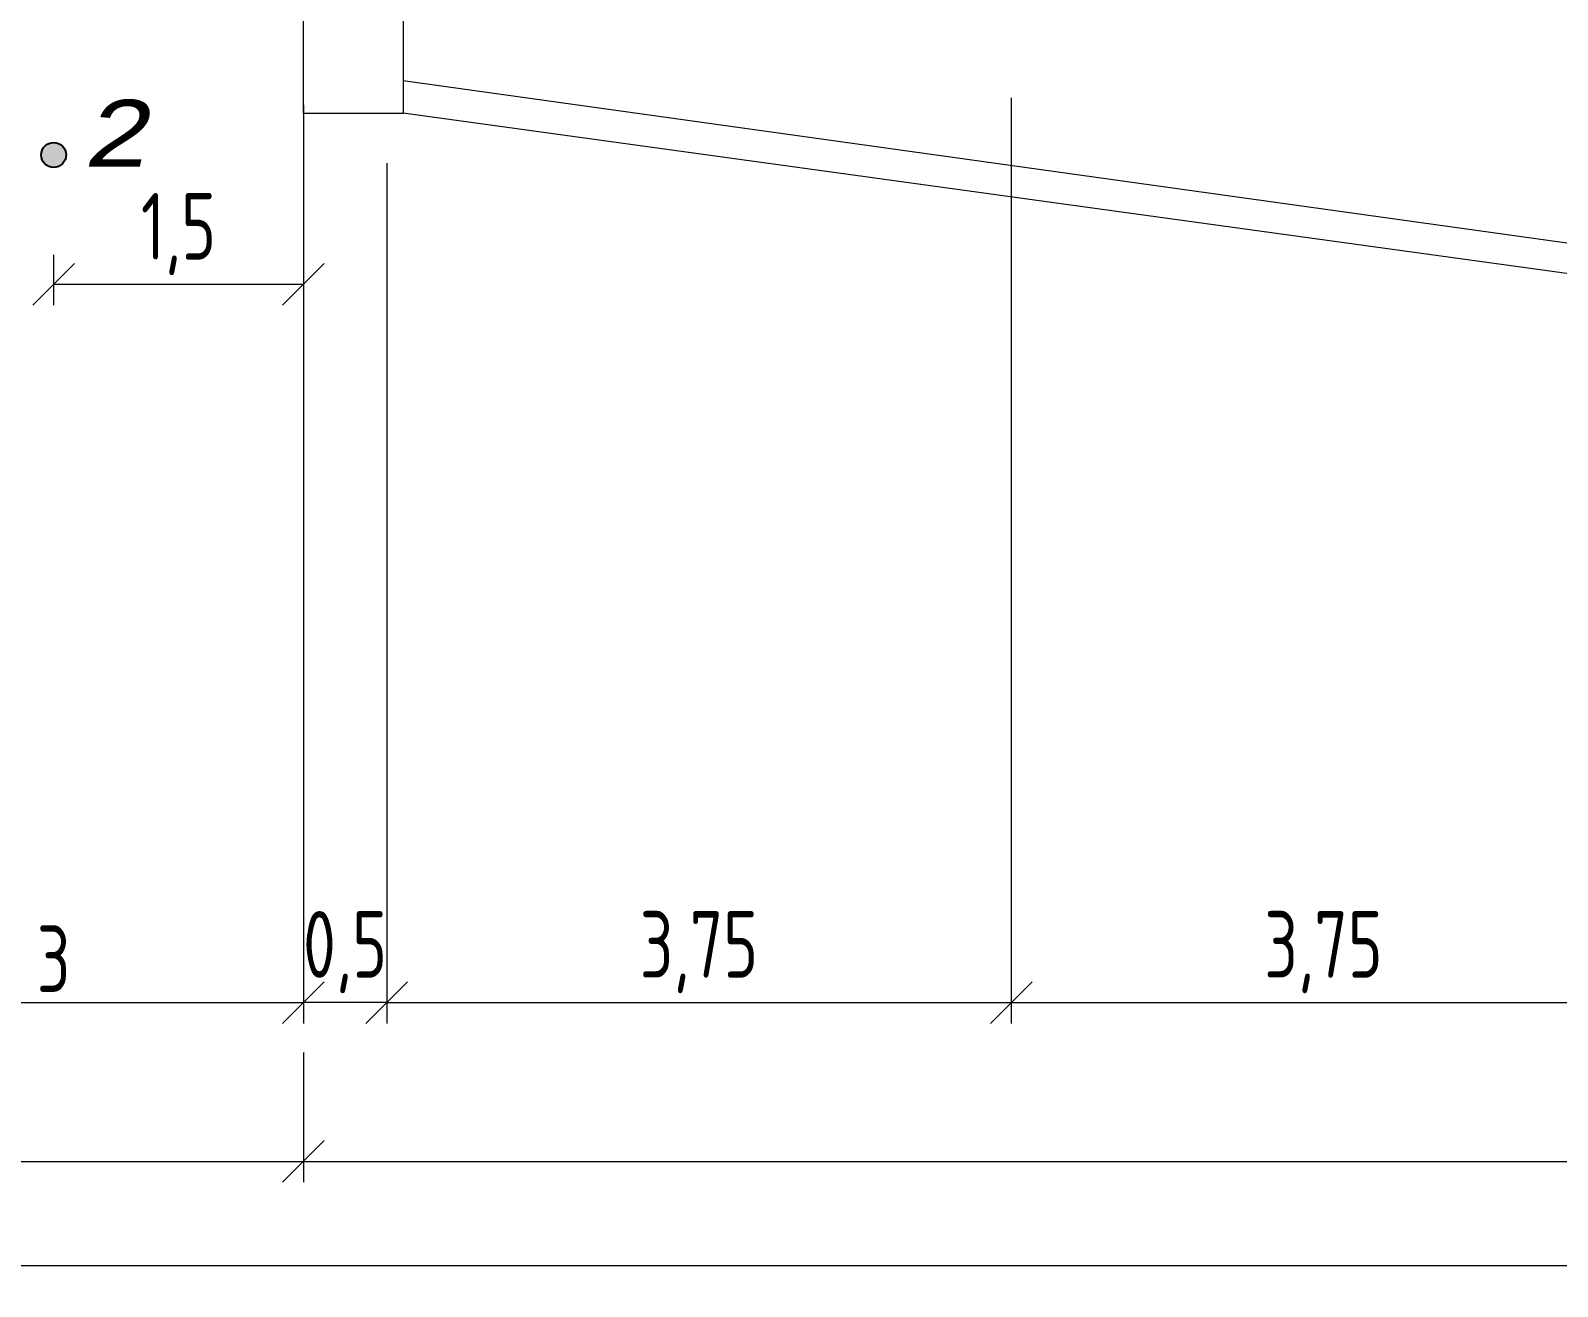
# Model space of a CAD drawing. Header units: millimetres. Extents: x 61790 to 115820, y -121437 to -29877.
# Drawn here: x 70978 to 80146, y -60010 to -52473 of the extents above; entities that cross this region are included whole.
import ezdxf

# ---------------------------------------------------------------- set-up
doc = ezdxf.new("R2010")
doc.units = ezdxf.units.MM
doc.layers.add('Линия 0.2', color=220, linetype='Continuous', lineweight=20)
doc.layers.add('Размер', color=94, linetype='Continuous', lineweight=15)
doc.styles.get("Standard").update_dxf_attribs({"font": 'isocteui.ttf', "width": 0.8})
doc.styles.add('стиль1', font='arial.ttf')
doc.dimstyles.new('М-100', dxfattribs={"dimscale": 100, "dimtxt": 4, "dimasz": 2.5, "dimexe": 1.25, "dimexo": 3, "dimtad": 1, "dimlfac": 0.001, "dimtxsty": 'Standard', "dimblk": 'OBLIQUE', "dimcen": 2.5, "dimadec": 0, "dimazin": 0, "dimtfac": 1, "dimtmove": 0, "dimatfit": 3, "dimldrblk": 'OBLIQUE', "dimfxl": 1.25, "dimlwd": -1, "dimlwe": -1, "dimarcsym": 0})

# ---------------------------------------------------------------- blocks, each defined once
blk = doc.blocks.new('_Oblique')
at = {"color": 0, "linetype": 'ByBlock', "lineweight": -2}
blk.add_line((-0.5, -0.5), (0.5, 0.5), dxfattribs=at)
blk = doc.blocks.new('*D49')
at = {"layer": 'Defpoints', "color": 0, "ltscale": 1000, "transparency": 16777216}
for p in [(72616.4, -54398.9), (73116.4, -54398.9), (72616.4, -58306.5)]:
    blk.add_point(p, dxfattribs=at)
at = {"layer": 'Размер', "color": 0, "ltscale": 1000, "transparency": 16777216}
for p, q in [((72616.4, -54698.9), (72616.4, -58431.5)), ((73116.4, -54698.9), (73116.4, -58431.5)), ((73116.4, -58306.5), (72616.4, -58306.5))]:
    blk.add_line(p, q, dxfattribs=at)
at = {"layer": 'Размер', "color": 0, "ltscale": 1000, "transparency": 16777216, "xscale": 250, "yscale": 250, "zscale": 250, "rotation": 180}
blk.add_blockref('_Oblique', (72616.4, -58306.5), dxfattribs=at)
at = {"layer": 'Размер', "color": 0, "ltscale": 1000, "transparency": 16777216, "xscale": 250, "yscale": 250, "zscale": 250}
blk.add_blockref('_Oblique', (73116.4, -58306.5), dxfattribs=at)
at = {"layer": 'Размер', "color": 0, "ltscale": 1000, "transparency": 16777216, "insert": (72866.4, -58004), "char_height": 400, "attachment_point": 5}
blk.add_mtext('0,5', dxfattribs=at)
blk = doc.blocks.new('*D63')
at = {"layer": 'Defpoints', "color": 0, "ltscale": 1000, "transparency": 16777216}
for p in [(115116.4, -56988.2), (63116.4, -58306.5), (115116.4, -59885.3)]:
    blk.add_point(p, dxfattribs=at)
at = {"layer": 'Размер', "color": 0, "ltscale": 1000, "transparency": 16777216}
for p, q in [((115116.4, -57288.2), (115116.4, -60010.3)), ((63116.4, -58606.5), (63116.4, -60010.3)), ((63116.4, -59885.3), (115116.4, -59885.3))]:
    blk.add_line(p, q, dxfattribs=at)
at = {"layer": 'Размер', "color": 0, "ltscale": 1000, "transparency": 16777216, "xscale": 250, "yscale": 250, "zscale": 250, "rotation": 180}
blk.add_blockref('_Oblique', (63116.4, -59885.3), dxfattribs=at)
at = {"layer": 'Размер', "color": 0, "ltscale": 1000, "transparency": 16777216, "xscale": 250, "yscale": 250, "zscale": 250}
blk.add_blockref('_Oblique', (115116.4, -59885.3), dxfattribs=at)
at = {"layer": 'Размер', "color": 0, "ltscale": 1000, "transparency": 16777216, "insert": (89116.4, -59622.8), "char_height": 400, "attachment_point": 5}
blk.add_mtext('52', dxfattribs=at)
blk = doc.blocks.new('*D64')
at = {"layer": 'Defpoints', "color": 0, "ltscale": 1000, "transparency": 16777216}
for p in [(76866.4, -52576.6), (80616.4, -54635.2), (80616.4, -58306.5)]:
    blk.add_point(p, dxfattribs=at)
at = {"layer": 'Размер', "color": 0, "ltscale": 1000, "transparency": 16777216}
for p, q in [((76866.4, -52876.6), (76866.4, -58431.5)), ((80616.4, -54935.2), (80616.4, -58431.5)), ((76866.4, -58306.5), (80616.4, -58306.5))]:
    blk.add_line(p, q, dxfattribs=at)
at = {"layer": 'Размер', "color": 0, "ltscale": 1000, "transparency": 16777216, "xscale": 250, "yscale": 250, "zscale": 250, "rotation": 180}
blk.add_blockref('_Oblique', (76866.4, -58306.5), dxfattribs=at)
at = {"layer": 'Размер', "color": 0, "ltscale": 1000, "transparency": 16777216, "xscale": 250, "yscale": 250, "zscale": 250}
blk.add_blockref('_Oblique', (80616.4, -58306.5), dxfattribs=at)
at = {"layer": 'Размер', "color": 0, "ltscale": 1000, "transparency": 16777216, "insert": (78741.4, -58004), "char_height": 400, "attachment_point": 5}
blk.add_mtext('3,75', dxfattribs=at)
blk = doc.blocks.new('*D65')
at = {"layer": 'Defpoints', "color": 0, "ltscale": 1000, "transparency": 16777216}
for p in [(73116.4, -52969.5), (76866.4, -54635.2), (76866.4, -58306.5)]:
    blk.add_point(p, dxfattribs=at)
at = {"layer": 'Размер', "color": 0, "ltscale": 1000, "transparency": 16777216}
for p, q in [((73116.4, -53269.5), (73116.4, -58431.5)), ((76866.4, -54935.2), (76866.4, -58431.5)), ((73116.4, -58306.5), (76866.4, -58306.5))]:
    blk.add_line(p, q, dxfattribs=at)
at = {"layer": 'Размер', "color": 0, "ltscale": 1000, "transparency": 16777216, "xscale": 250, "yscale": 250, "zscale": 250, "rotation": 180}
blk.add_blockref('_Oblique', (73116.4, -58306.5), dxfattribs=at)
at = {"layer": 'Размер', "color": 0, "ltscale": 1000, "transparency": 16777216, "xscale": 250, "yscale": 250, "zscale": 250}
blk.add_blockref('_Oblique', (76866.4, -58306.5), dxfattribs=at)
at = {"layer": 'Размер', "color": 0, "ltscale": 1000, "transparency": 16777216, "insert": (74991.4, -58004), "char_height": 400, "attachment_point": 5}
blk.add_mtext('3,75', dxfattribs=at)
blk = doc.blocks.new('*D68')
at = {"layer": 'Defpoints', "color": 0, "ltscale": 1000, "transparency": 16777216}
for p in [(69616.4, -52219.5), (72616.4, -52619.5), (72616.4, -58306.5)]:
    blk.add_point(p, dxfattribs=at)
at = {"layer": 'Размер', "color": 0, "ltscale": 1000, "transparency": 16777216}
for p, q in [((69616.4, -52519.5), (69616.4, -58431.5)), ((72616.4, -52919.5), (72616.4, -58431.5)), ((69616.4, -58306.5), (72616.4, -58306.5))]:
    blk.add_line(p, q, dxfattribs=at)
at = {"layer": 'Размер', "color": 0, "ltscale": 1000, "transparency": 16777216, "xscale": 250, "yscale": 250, "zscale": 250, "rotation": 180}
blk.add_blockref('_Oblique', (69616.4, -58306.5), dxfattribs=at)
at = {"layer": 'Размер', "color": 0, "ltscale": 1000, "transparency": 16777216, "xscale": 250, "yscale": 250, "zscale": 250}
blk.add_blockref('_Oblique', (72616.4, -58306.5), dxfattribs=at)
at = {"layer": 'Размер', "color": 0, "ltscale": 1000, "transparency": 16777216, "insert": (71116.4, -58044), "char_height": 400, "attachment_point": 5}
blk.add_mtext('3', dxfattribs=at)
blk = doc.blocks.new('*D69')
at = {"layer": 'Defpoints', "color": 0, "ltscale": 1000, "transparency": 16777216}
for p in [(71116.4, -53519.5), (72616.4, -53519.5), (71116.4, -53996.9)]:
    blk.add_point(p, dxfattribs=at)
at = {"layer": 'Размер', "color": 0, "ltscale": 1000, "transparency": 16777216}
for p, q in [((71116.4, -53819.5), (71116.4, -54121.9)), ((72616.4, -53819.5), (72616.4, -54121.9)), ((72616.4, -53996.9), (71116.4, -53996.9))]:
    blk.add_line(p, q, dxfattribs=at)
at = {"layer": 'Размер', "color": 0, "ltscale": 1000, "transparency": 16777216, "xscale": 250, "yscale": 250, "zscale": 250, "rotation": 180}
blk.add_blockref('_Oblique', (71116.4, -53996.9), dxfattribs=at)
at = {"layer": 'Размер', "color": 0, "ltscale": 1000, "transparency": 16777216, "xscale": 250, "yscale": 250, "zscale": 250}
blk.add_blockref('_Oblique', (72616.4, -53996.9), dxfattribs=at)
at = {"layer": 'Размер', "color": 0, "ltscale": 1000, "transparency": 16777216, "insert": (71866.4, -53694.4), "char_height": 400, "attachment_point": 5}
blk.add_mtext('1,5', dxfattribs=at)
blk = doc.blocks.new('*D101')
at = {"layer": 'Defpoints', "color": 0, "ltscale": 1000, "transparency": 16777216}
for p in [(72616.4, -58306.5), (105616.4, -58306.5), (105616.4, -59260)]:
    blk.add_point(p, dxfattribs=at)
at = {"layer": 'Размер', "color": 0, "ltscale": 1000, "transparency": 16777216}
for p, q in [((72616.4, -58606.5), (72616.4, -59385)), ((105616.4, -58606.5), (105616.4, -59385)), ((72616.4, -59260), (105616.4, -59260))]:
    blk.add_line(p, q, dxfattribs=at)
at = {"layer": 'Размер', "color": 0, "ltscale": 1000, "transparency": 16777216, "xscale": 250, "yscale": 250, "zscale": 250, "rotation": 180}
blk.add_blockref('_Oblique', (72616.4, -59260), dxfattribs=at)
at = {"layer": 'Размер', "color": 0, "ltscale": 1000, "transparency": 16777216, "xscale": 250, "yscale": 250, "zscale": 250}
blk.add_blockref('_Oblique', (105616.4, -59260), dxfattribs=at)
at = {"layer": 'Размер', "color": 0, "ltscale": 1000, "transparency": 16777216, "insert": (89116.4, -58997.5), "char_height": 400, "attachment_point": 5}
blk.add_mtext('33', dxfattribs=at)
blk = doc.blocks.new('*D102')
at = {"layer": 'Defpoints', "color": 0, "ltscale": 1000, "transparency": 16777216}
for p in [(63116.4, -58306.5), (72616.4, -58306.5), (72616.4, -59260)]:
    blk.add_point(p, dxfattribs=at)
at = {"layer": 'Размер', "color": 0, "ltscale": 1000, "transparency": 16777216}
for p, q in [((63116.4, -58606.5), (63116.4, -59385)), ((72616.4, -58606.5), (72616.4, -59385)), ((63116.4, -59260), (72616.4, -59260))]:
    blk.add_line(p, q, dxfattribs=at)
at = {"layer": 'Размер', "color": 0, "ltscale": 1000, "transparency": 16777216, "xscale": 250, "yscale": 250, "zscale": 250, "rotation": 180}
blk.add_blockref('_Oblique', (63116.4, -59260), dxfattribs=at)
at = {"layer": 'Размер', "color": 0, "ltscale": 1000, "transparency": 16777216, "xscale": 250, "yscale": 250, "zscale": 250}
blk.add_blockref('_Oblique', (72616.4, -59260), dxfattribs=at)
at = {"layer": 'Размер', "color": 0, "ltscale": 1000, "transparency": 16777216, "insert": (67866.4, -58957.5), "char_height": 400, "attachment_point": 5}
blk.add_mtext('9,5', dxfattribs=at)

msp = doc.modelspace()

# ---------------------------------------------------------------- hatches: boundary and pattern name
at = {"ltscale": 1000}
h = msp.add_hatch(color=0, dxfattribs=at)
h.dxf.hatch_style = 1
h.paths.add_polyline_path([(71191.38, -53219.541, 1), (71041.38, -53219.541, 1)])

# ---------------------------------------------------------------- linework, layer by layer
at = {"color": 0, "ltscale": 1000}
msp.add_circle((71116.38, -53219.541), 75, dxfattribs=at)
at = {"layer": 'Линия 0.2', "color": 0, "ltscale": 1000}
for p, q in [((72616.585, -52969.541), (72616.38, -52369.541)), ((73216.38, -52369.336), (73216.38, -52969.541)), ((88848.768, -54952.662), (73216.38, -52775.407)), ((72616.38, -52969.541), (73216.38, -52969.541)), ((88755.638, -55107.971), (73216.38, -52969.541))]:
    msp.add_line(p, q, dxfattribs=at)

# ---------------------------------------------------------------- texts
at = {"color": 0, "lineweight": 25, "ltscale": 1000, "insert": (71315.316, -52889.369), "char_height": 400, "attachment_point": 1, "style": 'стиль1'}
msp.add_mtext_dynamic_manual_height_columns('{\\fISOCTEUR|b0|i1|c204|p49;2}', width=613.06669, gutter_width=12.5, heights=[0], dxfattribs=at)

# ---------------------------------------------------------------- dimensions: what is measured, and where the dimension line sits
at = {"layer": 'Размер', "color": 0, "ltscale": 1000}
for base, p1, p2, picture, middle in [((72616.38, -58306.539), (69616.38, -52219.541), (72616.38, -52619.541), '*D68', (71116.38, -58044.039)), ((71116.38, -53996.914), (72616.38, -53519.541), (71116.38, -53519.541), '*D69', (71866.38, -53694.414))]:
    dim = msp.add_linear_dim(base=base, p1=p1, p2=p2, angle=0, dimstyle='М-100', dxfattribs=at)
    dim.commit()
    dim.dimension.update_dxf_attribs({"geometry": picture, "text_midpoint": middle})
for base, p1, p2, picture, middle in [((80616.38, -58306.539), (76866.38, -52576.607), (80616.38, -54635.211), '*D64', (78741.38, -58004.039)), ((76866.38, -58306.539), (73116.38, -52969.541), (76866.38, -54635.211), '*D65', (74991.38, -58004.039)), ((72616.38, -59260.013), (63116.38, -58306.539), (72616.38, -58306.539), '*D102', (67866.38, -58957.513)), ((105616.38, -59260.013), (72616.38, -58306.539), (105616.38, -58306.539), '*D101', (89116.38, -58997.513))]:
    dim = msp.add_linear_dim(base=base, p1=p1, p2=p2, dimstyle='М-100', dxfattribs=at)
    dim.commit()
    dim.dimension.update_dxf_attribs({"geometry": picture, "text_midpoint": middle})
for base, p1, p2, picture, middle in [((72616.38, -58306.539), (73116.38, -54398.895), (72616.38, -54398.895), '*D49', (72866.38, -58306.539)), ((115116.38, -59885.325), (63116.38, -58306.539), (115116.38, -56988.225), '*D63', (89116.38, -59885.325))]:
    dim = msp.add_linear_dim(base=base, p1=p1, p2=p2, dimstyle='М-100', dxfattribs=at)
    dim.commit()
    dim.dimension.update_dxf_attribs({"geometry": picture, "text_midpoint": middle, "dimtype": 160})

doc.saveas('drawing.dxf')
